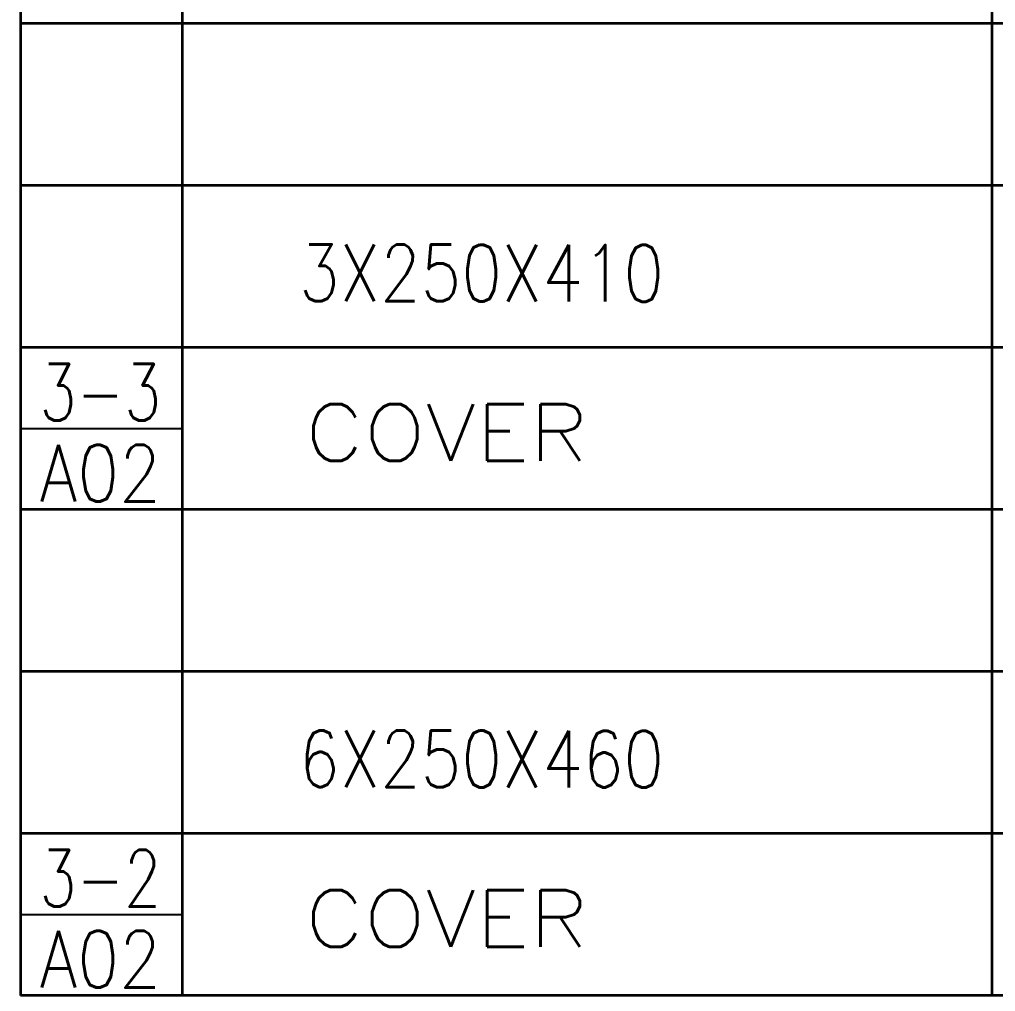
# Model space of a CAD drawing. Header units: millimetres. Extents: x 1333 to 104182, y -62926 to -5704.
# Drawn here: x 51227.9 to 51348.4, y -62567.1 to -62447.1 of the extents above; entities that cross this region are included whole.
import ezdxf
from ezdxf.enums import TextEntityAlignment as Align

# ---------------------------------------------------------------- set-up
doc = ezdxf.new("R2010")
doc.units = ezdxf.units.MM
doc.header["$LTSCALE"] = 0.5
doc.layers.add('08', color=1, linetype='Continuous')
doc.layers.add('SHM_LABEL', color=40, linetype='Continuous')
doc.styles.get("Standard").update_dxf_attribs({"font": 'simplex.shx'})

# ---------------------------------------------------------------- blocks, each defined once
blk = doc.blocks.new('D')
at = {"color": 7, "lineweight": 35, "ltscale": 0.25}
for p, q in [((54076.08, -14049.04), (54076.08, -14069.04)), ((54096.08, -14049.04), (54096.08, -14069.04)), ((54196.08, -14049.04), (54196.08, -14069.04))]:
    blk.add_line(p, q, dxfattribs=at)
at = {"color": 7, "lineweight": 35}
for p, q in [((54356.08, -14049.04), (54076.08, -14049.04)), ((54356.08, -14069.04), (54076.08, -14069.04))]:
    blk.add_line(p, q, dxfattribs=at)
blk = doc.blocks.new('arwear')
at = {"layer": '08', "color": 3, "xscale": 0.5, "yscale": 0.5, "zscale": 0.5}
for p in [(26347.04, -5532.506), (26347.04, -5542.506), (26347.04, -5552.506), (26347.04, -5562.506), (26347.04, -5572.506), (26347.04, -5582.506), (26347.04, -5592.506)]:
    blk.add_blockref('D', p, dxfattribs=at)

msp = doc.modelspace()

# ---------------------------------------------------------------- linework, layer by layer
at = {"layer": 'SHM_LABEL', "color": 7}
for p, q in [((51227.861, -62497.561), (51247.861, -62497.561)), ((51227.861, -62557.561), (51247.861, -62557.561))]:
    msp.add_line(p, q, dxfattribs=at)

# ---------------------------------------------------------------- block references
at = {"layer": '08', "color": 3, "xscale": 2, "yscale": 2, "zscale": 2}
msp.add_blockref('arwear', (-55542.188, -37313.505), dxfattribs=at)

# ---------------------------------------------------------------- texts
at = {"layer": 'SHM_LABEL'}
for s, width, p, p2 in [('3X250X410', 0.795655, (51262.392, -62481.83), (51307.479, -62481.917)), ('6X250X460', 0.777364, (51262.392, -62541.83), (51307.479, -62541.917))]:
    msp.add_text(s, height=7, rotation=359.88963, dxfattribs=dict(at, width=width)).set_placement(p, p2, align=Align.FIT)
for s, width, p, p2 in [('3-3', 0.75, (51230.344, -62496.591), (51245.344, -62496.591)), ('COVER', 1.09375, (51263.125, -62501.561), (51298.125, -62501.561)), ('A02', 0.803571, (51230.344, -62506.591), (51245.344, -62506.591)), ('3-2', 0.75, (51230.344, -62556.591), (51245.344, -62556.591)), ('COVER', 1.09375, (51263.125, -62561.561), (51298.125, -62561.561)), ('A02', 0.803571, (51230.344, -62566.591), (51245.344, -62566.591))]:
    msp.add_text(s, height=7, dxfattribs=dict(at, width=width)).set_placement(p, p2, align=Align.FIT)

doc.saveas('drawing.dxf')
